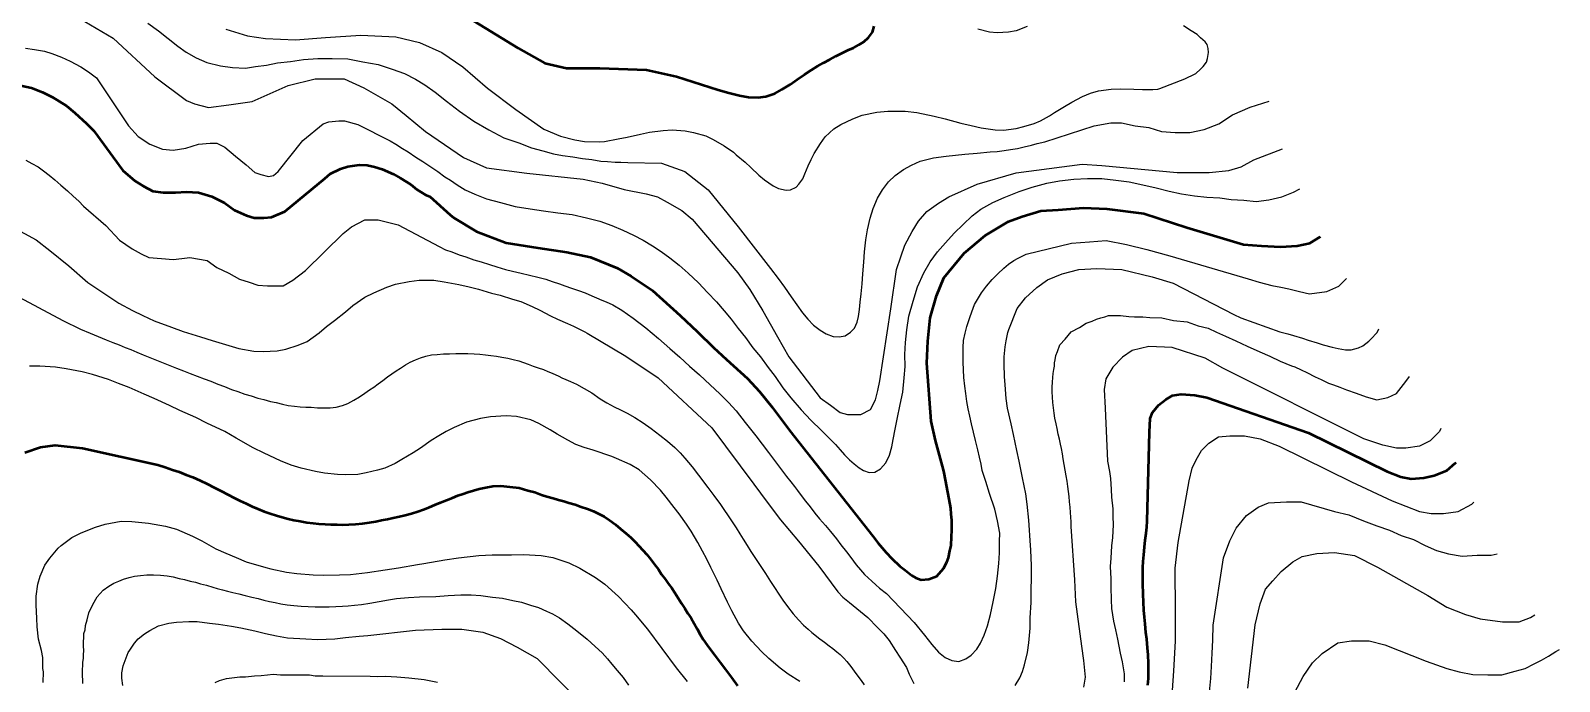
# Model space of a CAD drawing. Header units: metres. Extents: x 552626 to 559174, y 1843804 to 1852371.
# Drawn here: x 558177 to 558889, y 1846798 to 1847101 of the extents above; entities that cross this region are included whole.
import ezdxf

# ---------------------------------------------------------------- set-up
doc = ezdxf.new("R2010")
doc.units = ezdxf.units.M
doc.header["$LTSCALE"] = 6.8
doc.layers.add('1', color=7, linetype='Continuous', lineweight=25)
doc.layers.add('2', color=7, linetype='Continuous', lineweight=53)

msp = doc.modelspace()

# ---------------------------------------------------------------- linework, layer by layer
at = {"layer": '1'}
for points in [[(558202.39, 1847105.22), (558215.61, 1847097.46), (558234.91, 1847079.53), (558249.66, 1847068.61), (558253.48, 1847066.96)], [(558231.66, 1847104.59), (558236.74, 1847100.95), (558241.22, 1847097.4), (558245.65, 1847093.85), (558249.57, 1847091.02), (558254.27, 1847088.37), (558259.15, 1847086.29), (558265.53, 1847084.64), (558271.14, 1847083.83), (558277.2, 1847083.64), (558281.9, 1847084.34), (558287.03, 1847084.93), (558292.1, 1847086.11), (558298.07, 1847086.7), (558304.13, 1847087.65), (558310.94, 1847088.09), (558317.51, 1847088.08), (558324.86, 1847087.88), (558331.85, 1847086.54), (558339.02, 1847085.33), (558345.44, 1847083.07), (558351.16, 1847081.1), (558356.28, 1847078.47), (558360.74, 1847075.77), (558365.49, 1847072.36), (558370.79, 1847068.27), (558376.84, 1847063.6), (558383.48, 1847058.92), (558390.55, 1847054.82), (558397.55, 1847051.23), (558404.44, 1847048.87), (558410.42, 1847046.51), (558415.66, 1847045.19), (558420.64, 1847043.69), (558424.81, 1847043.02), (558429.65, 1847042.35), (558434.12, 1847041.61), (558438.43, 1847041.08), (558442.61, 1847040.36), (558445.71, 1847040.17), (558449.31, 1847039.77)], [(558268.08, 1847101.66), (558278.17, 1847098.56), (558286.52, 1847097.39), (558300.45, 1847096.71), (558314.47, 1847097.86), (558330.92, 1847098.99)], [(558330.92, 1847098.99), (558347.15, 1847098.12), (558358.25, 1847095.59), (558368.68, 1847090.85), (558378.42, 1847084.21), (558389.91, 1847074.27), (558402.99, 1847064.39), (558416.08, 1847055.25), (558423.93, 1847051.99), (558430.55, 1847050.17), (558435.11, 1847049.53), (558441.95, 1847049.32), (558444.34, 1847049.51), (558450.78, 1847050.67), (558454.85, 1847051.47), (558461.08, 1847052.93), (558465.31, 1847053.75), (558471.69, 1847054.65), (558475.82, 1847054.96), (558481.95, 1847054.41), (558485.86, 1847053.7), (558491.54, 1847052.02), (558494.97, 1847050.34), (558500.04, 1847047.51), (558504.47, 1847044.44), (558505.67, 1847043.33), (558509.81, 1847039.9), (558512.43, 1847037.37), (558516.16, 1847033.81), (558518.82, 1847031.7), (558522.9, 1847028.76), (558525.37, 1847027.55), (558528.94, 1847026.79), (558531.01, 1847026.95), (558533.52, 1847028.23), (558534.86, 1847029.55), (558536.73, 1847032.1), (558537.64, 1847034.36), (558539.19, 1847038.2), (558540.53, 1847041.01), (558541.95, 1847043.92), (558544.9, 1847048.58), (558547.14, 1847051.59), (558551.12, 1847055.29), (558554.38, 1847057.32), (558559.97, 1847060.04), (558564.27, 1847061.7), (558571.09, 1847063.15), (558576.29, 1847063.5), (558584.35, 1847063.51), (558589.74, 1847062.96), (558597.83, 1847061.31), (558602.89, 1847059.98), (558610.26, 1847058), (558615.05, 1847056.89), (558619.74, 1847055.85), (558626.17, 1847054.92), (558630.18, 1847054.72), (558636.07, 1847055.56), (558639.63, 1847056.47), (558644.46, 1847057.85), (558647.39, 1847059.11), (558651.54, 1847061.33), (558653.93, 1847063.02), (558658.52, 1847065.79)], [(558641.19, 1847102.97), (558636.02, 1847100.96), (558632.52, 1847100.31), (558627.15, 1847099.94), (558623.61, 1847100.36), (558618.22, 1847101.66)], [(558658.52, 1847065.79), (558661.87, 1847067.75), (558666.97, 1847070.42), (558670.61, 1847072), (558674.31, 1847073.09), (558680.22, 1847073.77), (558684.52, 1847073.93), (558690.78, 1847073.73), (558694.87, 1847073.62), (558699.69, 1847073.68), (558702, 1847073.77), (558702.97, 1847074.05), (558714.5, 1847078.62), (558715.85, 1847079.19), (558718.06, 1847080.27), (558719.62, 1847081.12), (558721.9, 1847083.04), (558723.08, 1847084.34), (558724.68, 1847086.36), (558725.14, 1847088.07), (558725.57, 1847090.87), (558725.36, 1847092.67), (558724.9, 1847094.53), (558724, 1847095.84), (558721.79, 1847097.75), (558720.29, 1847099.24), (558717.51, 1847101), (558713.99, 1847103.34)], [(558174.76, 1847092.84), (558179.01, 1847092.21), (558183.6, 1847091.41), (558186.96, 1847090.39), (558191.54, 1847088.67), (558195.59, 1847086.78), (558200.54, 1847084.14), (558204.04, 1847081.9), (558207.87, 1847079.11), (558222.67, 1847056.8), (558227.2, 1847051.79), (558232.64, 1847048.16), (558238.53, 1847045.88), (558243.52, 1847045.43), (558249.41, 1847046.34), (558255.31, 1847048.16), (558260.75, 1847048.61), (558263.92, 1847048.61), (558267.55, 1847046.79), (558272.53, 1847042.7), (558277.52, 1847038.61), (558281.6, 1847034.97), (558284.32, 1847034.06), (558287.95, 1847033.16), (558290.22, 1847033.61), (558292.48, 1847035.43), (558303.82, 1847049.98), (558313.34, 1847057.71), (558316.06, 1847058.61), (558320.59, 1847059.07), (558323.31, 1847059.07), (558329.52, 1847057.42), (558344.59, 1847049.8), (558347.21, 1847048.28), (558350.28, 1847046.14), (558352.87, 1847044.63), (558356.48, 1847042.24), (558359.69, 1847040.19), (558363.88, 1847037.37)], [(558253.48, 1847066.96), (558260.03, 1847065.32), (558269.4, 1847066.56), (558280.36, 1847068.13), (558297.07, 1847075.46), (558309.6, 1847078.6), (558323.17, 1847078.6), (558332.22, 1847074.49), (558345.4, 1847067.02), (558351.96, 1847061.54), (558361.04, 1847054.06), (558378.71, 1847041.94), (558389.45, 1847037.24), (558408.16, 1847034.67), (558434.43, 1847031.97), (558443.21, 1847030.02), (558453.46, 1847027.08), (558463.7, 1847025.12), (558469.07, 1847023.66), (558473.46, 1847021.21), (558480.29, 1847017.29), (558485.17, 1847013.38), (558506.45, 1846988.29), (558512.06, 1846980.57), (558518.07, 1846970.61), (558524.93, 1846958.61), (558530.1, 1846949.32), (558544.73, 1846930.2), (558549.61, 1846926.78), (558554, 1846923.35), (558557.42, 1846922.37), (558560.35, 1846922.37), (558563.76, 1846922.37), (558568.15, 1846924.82), (558570.59, 1846929.22), (558571.57, 1846933.63), (558572.54, 1846938.03), (558577.6, 1846971.66), (558580.32, 1846989.91), (558582.27, 1846995.78), (558584.23, 1847001.16), (558587.64, 1847007.52), (558590.57, 1847012.42), (558594.47, 1847016.82), (558599.84, 1847020.73), (558604.72, 1847023.67), (558617.89, 1847029.54), (558635.95, 1847034.93), (558666.69, 1847038.84), (558675.96, 1847038.35), (558710.93, 1847034.98), (558718.18, 1847034.98), (558725.89, 1847034.98), (558734.96, 1847035.89), (558740.85, 1847037.71), (558746.74, 1847040.89), (558760.03, 1847046.09)], [(558723.62, 1847054.99), (558730.42, 1847057.71), (558736.77, 1847061.81), (558744.93, 1847065.44), (558753.78, 1847068.28)], [(558449.31, 1847039.77), (558451.99, 1847039.84), (558455.22, 1847039.61), (558470.88, 1847039.35), (558481.75, 1847035.47), (558492.62, 1847026.92), (558506.59, 1847009.83), (558521.7, 1846990.31), (558525.23, 1846985.76), (558528.14, 1846981.68), (558531.3, 1846977.13), (558533.88, 1846973.44), (558536.55, 1846969.75), (558539.08, 1846966.79), (558541.71, 1846964.06), (558544.72, 1846961.72), (558547.57, 1846959.96), (558550.74, 1846958.71), (558553.62, 1846958.54), (558556.43, 1846959.07), (558558.88, 1846960.68), (558560.69, 1846962.61), (558562, 1846965.36), (558562.66, 1846968.02), (558563.09, 1846971.26), (558563.45, 1846974.72), (558563.8, 1846978.62), (558564.24, 1846983.25), (558564.66, 1846987.87), (558565.07, 1846993.32), (558565.42, 1846998.15), (558565.99, 1847003.67), (558566.74, 1847008.4), (558568, 1847013.76), (558569.45, 1847018.25), (558571.51, 1847023.1), (558573.8, 1847026.96), (558576.65, 1847030.74), (558579.75, 1847033.61), (558583.5, 1847036.38), (558587.3, 1847038.5), (558591.28, 1847040.37), (558597.54, 1847041.79), (558603.42, 1847042.68), (558612.04, 1847043.62), (558617.81, 1847043.96), (558623.95, 1847044.58), (558627.23, 1847044.79), (558630.41, 1847045.21), (558633.39, 1847045.67), (558636.64, 1847046.24), (558639.77, 1847046.96), (558643.17, 1847047.68), (558645.84, 1847048.45), (558649.3, 1847049.27), (558672.39, 1847056.8), (558680.1, 1847058.17), (558685.09, 1847058.17), (558691.44, 1847056.8), (558697.78, 1847055.9), (558703.68, 1847054.08), (558710.02, 1847053.62), (558713.2, 1847053.62), (558716.82, 1847053.62), (558723.62, 1847054.99)], [(558174.97, 1847040.72), (558177.78, 1847039.21), (558180.68, 1847037.6), (558183.21, 1847035.84), (558185.74, 1847033.79), (558188.42, 1847031.59), (558191.15, 1847029.11), (558194.26, 1847026.58), (558196.96, 1847024.06), (558199.58, 1847021.63), (558201.84, 1847019.44), (558212.24, 1847010.42), (558218.59, 1847003.6), (558224.48, 1846999.51), (558228.56, 1846997.24), (558232.19, 1846995.42), (558238.08, 1846994.97), (558243.52, 1846994.51), (558247.6, 1846994.97), (558251.23, 1846995.42)], [(558363.88, 1847037.37), (558366.74, 1847035.44), (558370.07, 1847033.06), (558372.66, 1847031.42), (558375.77, 1847029.22), (558379.54, 1847027.01), (558383.95, 1847024.94), (558389.48, 1847022.73), (558396, 1847021.03), (558402.68, 1847019.26), (558409.66, 1847018.08), (558415.89, 1847017.27), (558422.64, 1847016.32), (558429.29, 1847015.45), (558435.91, 1847013.96), (558442.11, 1847012.38), (558447.72, 1847010.36), (558452.92, 1847008.28), (558457.92, 1847005.92), (558462.29, 1847003.61), (558466.76, 1847000.99), (558470.68, 1846998.34), (558474.84, 1846995.4), (558479.1, 1846991.98), (558483.34, 1846988.18), (558488.07, 1846983.74), (558492.24, 1846979.27), (558496.51, 1846974.88), (558499.99, 1846970.61), (558503.38, 1846966.83), (558506.54, 1846962.45), (558510.06, 1846958.34), (558513.45, 1846953.53), (558517.04, 1846949.32), (558520.48, 1846944.36), (558523.87, 1846940.07), (558527.41, 1846934.92), (558531.03, 1846930.25), (558535.87, 1846924.61), (558540.34, 1846919.82), (558545.34, 1846915.05), (558548.88, 1846911.45), (558551.94, 1846908.45), (558554.1, 1846905.96), (558556.15, 1846903.74), (558558.49, 1846901.36), (558560.54, 1846899.46), (558562.85, 1846897.62), (558565, 1846896.32), (558567.56, 1846895.53), (558570.2, 1846895.69), (558572.92, 1846897.24), (558575.31, 1846899.93), (558577.02, 1846903.53), (558578.17, 1846907.37), (558578.76, 1846910.86), (558579.63, 1846915.64), (558580.68, 1846920.25), (558581.97, 1846927.08), (558583.19, 1846932.78), (558583.82, 1846939.45), (558584.28, 1846944.81), (558584.24, 1846950.38), (558584.46, 1846955.87), (558585.1, 1846961.8)], [(558585.1, 1846961.8), (558586.09, 1846968.24), (558588.07, 1846975.22), (558590.12, 1846981.9), (558593.01, 1846988.3), (558595.94, 1846993.5), (558599.38, 1846998.18), (558603.19, 1847002.37), (558607.18, 1847006.78), (558611.33, 1847010.83), (558615.47, 1847014.89), (558619.64, 1847017.91), (558625.1, 1847021.12), (558630.5, 1847023.4), (558637.45, 1847026.19), (558643.49, 1847028.24), (558650.27, 1847030.14), (558656.18, 1847031.16), (558662.91, 1847031.93), (558669.26, 1847032.19), (558675.93, 1847032.2), (558682.38, 1847031.53), (558688.68, 1847030.72), (558695.07, 1847029.26), (558701.23, 1847027.94), (558707.33, 1847026.33), (558713.02, 1847025.08), (558719.11, 1847024.24), (558724.72, 1847023.55), (558730.78, 1847023.3), (558736.18, 1847022.4), (558742.09, 1847022.19), (558747.79, 1847021.6), (558753.69, 1847022.35), (558759.68, 1847023.65), (558765.12, 1847025.89), (558768.1, 1847027.38)], [(558251.23, 1846995.42), (558259.39, 1846994.06), (558263.92, 1846990.88), (558269.36, 1846988.15), (558274.35, 1846985.42), (558278.88, 1846984.06), (558282.96, 1846982.69), (558287.5, 1846982.24), (558294.75, 1846982.24), (558299.28, 1846984.97), (558305.18, 1846989.51), (558322.63, 1847006.73), (558326.51, 1847009.83), (558332.72, 1847012.94), (558338.93, 1847012.94), (558348.25, 1847010.61), (558367.44, 1847000.53), (558370.35, 1846999), (558373.32, 1846998.14), (558376.6, 1846996.73), (558379.79, 1846995.76), (558383.54, 1846994.43), (558386.9, 1846993.46), (558390.8, 1846992.17), (558394.15, 1846991.09), (558398.18, 1846989.98), (558401.53, 1846989.15), (558405.56, 1846988.23), (558409.48, 1846987.34), (558413.35, 1846986.36), (558417.07, 1846985.38), (558419.92, 1846984.39), (558423.36, 1846983.3), (558425.9, 1846982.31), (558429.02, 1846981.29), (558432.25, 1846980.11), (558435.34, 1846978.98), (558438.5, 1846977.64), (558440.6, 1846976.7), (558443.12, 1846975.7), (558445.06, 1846974.85), (558448.24, 1846973.41), (558452.35, 1846970.92), (558457.74, 1846967.25), (558463.53, 1846962.69), (558469.43, 1846957.8), (558474.71, 1846953.21), (558479.38, 1846949.12), (558483.96, 1846944.98), (558488.57, 1846940.87), (558493.59, 1846936.25), (558498, 1846932.11), (558502.13, 1846928.01), (558505.59, 1846924.17), (558509.91, 1846918.78), (558514.77, 1846912.51), (558520.63, 1846904.79), (558525.37, 1846898.6), (558529.16, 1846893.6), (558531.15, 1846891.06), (558532.78, 1846888.91), (558534.19, 1846887.08), (558535.95, 1846884.73), (558537.94, 1846882.15), (558540.04, 1846879.44)], [(558168.79, 1847009.61), (558179.66, 1847003.71), (558186.16, 1846998.82), (558194.9, 1846991.61), (558203.85, 1846983.84), (558218.23, 1846974.24), (558224.62, 1846970.81), (558229.46, 1846968.46), (558234.65, 1846965.98), (558242.73, 1846963), (558248.1, 1846961.12), (558256.28, 1846958.65), (558261.73, 1846956.86), (558269.4, 1846954.5), (558274.13, 1846953.13), (558281.01, 1846951.84), (558285.43, 1846951.77), (558291.89, 1846952.01), (558295.95, 1846952.81), (558301.73, 1846954.64), (558305.94, 1846956.37), (558311.54, 1846960.42), (558314.94, 1846963.39), (558318.62, 1846966.14), (558323.81, 1846970.23), (558327.13, 1846973.1), (558332.76, 1846976.99), (558336.93, 1846979.05), (558342.94, 1846981.74), (558347.02, 1846983.12), (558353.46, 1846984.28), (558358.13, 1846984.9), (558364.86, 1846984.92), (558369.68, 1846984.23), (558376.56, 1846982.94), (558381.26, 1846981.9), (558385.62, 1846980.82), (558391.74, 1846978.94), (558395.69, 1846977.9), (558401.46, 1846976.15), (558405.33, 1846975.01), (558410.67, 1846972.72), (558414.27, 1846971.05), (558419.24, 1846968.3), (558422.5, 1846966.76), (558427.05, 1846964.78), (558429.84, 1846963.61), (558433.37, 1846961.85), (558435.14, 1846960.89), (558436.2, 1846960.35), (558454.33, 1846949.51), (558469.29, 1846939.5), (558494.33, 1846916.3)], [(558616.56, 1846973.61), (558617.96, 1846975.94), (558619.84, 1846979.04), (558622.26, 1846982.1), (558624.92, 1846985.3), (558627.41, 1846987.9), (558630.22, 1846990.49), (558632.46, 1846992.33), (558635, 1846994.12), (558637.02, 1846995.23), (558640.67, 1846997.06), (558661.84, 1847002.16), (558670.15, 1847002.76), (558677.86, 1847003.35), (558687.35, 1847001.57), (558696.84, 1846999.19), (558707.52, 1846996.22), (558744.1, 1846985.59), (558749.21, 1846984.02), (558755.03, 1846982.47), (558759.26, 1846981.72), (558762.91, 1846980.89), (558767.92, 1846979.7), (558772.62, 1846978.64), (558780.69, 1846979.68), (558786.22, 1846982.15), (558789.88, 1846985.65)], [(558631.3, 1846929.86), (558630.89, 1846936.3), (558630.53, 1846940.17), (558630.45, 1846945.9), (558630.48, 1846949.31), (558630.86, 1846953.93), (558631.29, 1846956.72), (558632.17, 1846960.65), (558632.68, 1846962.03), (558636.44, 1846971.8), (558640.35, 1846976.7), (558645.71, 1846981.59), (558650.59, 1846985.02), (558657.42, 1846987.95), (558665.23, 1846989.91), (558673.53, 1846990.4), (558685.24, 1846989.91), (558699.39, 1846986.48), (558709.15, 1846983.55), (558737.37, 1846969.02), (558740.68, 1846967.36), (558758.78, 1846960.96), (558762.47, 1846959.97), (558765.14, 1846959.2), (558769.27, 1846958.01), (558771.95, 1846957.07), (558776.1, 1846955.72), (558779.02, 1846954.89), (558783.15, 1846953.7), (558785.87, 1846953.18), (558789.36, 1846952.5), (558791.93, 1846952.55), (558795.48, 1846953.45), (558797.45, 1846954.43), (558800.2, 1846956.57), (558801.18, 1846957.43), (558804.05, 1846960.67), (558804.9, 1846962.34)], [(558160.25, 1846983.05), (558192.16, 1846966.14), (558200.36, 1846962.22), (558204.81, 1846960.29), (558208.6, 1846958.8), (558212.37, 1846957.19), (558215.47, 1846956.01), (558218.43, 1846954.89), (558221.21, 1846953.67), (558223.86, 1846952.61), (558226.61, 1846951.43), (558229.51, 1846950.25), (558232.67, 1846948.95), (558235.76, 1846947.71), (558238.84, 1846946.43), (558241.98, 1846945.22), (558245.07, 1846943.95), (558248.33, 1846942.77), (558251.48, 1846941.49), (558254.73, 1846940.33), (558257.9, 1846939.03), (558261.08, 1846937.88), (558264.3, 1846936.53), (558267.43, 1846935.45), (558270.66, 1846934.11), (558273.7, 1846933.19), (558276.87, 1846931.88), (558279.82, 1846931.16), (558282.92, 1846929.97), (558285.79, 1846929.49), (558288.82, 1846928.49), (558291.52, 1846927.96), (558294.44, 1846927.2), (558297.1, 1846926.67), (558300.05, 1846926.26), (558302.61, 1846926.03), (558305.3, 1846925.89), (558307.79, 1846925.81), (558310.65, 1846925.59), (558313.47, 1846925.61), (558316.62, 1846925.61), (558319.43, 1846925.9), (558322.28, 1846926.57), (558324.89, 1846927.61), (558327.64, 1846929.07), (558330.34, 1846930.69), (558332.81, 1846932.33), (558334.97, 1846933.85), (558336.97, 1846935.23), (558338.99, 1846936.75), (558341.14, 1846938.26)], [(558540.04, 1846879.44), (558542.35, 1846876.58), (558544.51, 1846873.95), (558547.18, 1846870.74), (558549.53, 1846867.93), (558552.29, 1846864.55), (558554.43, 1846861.87), (558557.03, 1846858.47), (558559.03, 1846855.84), (558561.53, 1846852.56), (558563.54, 1846850.15), (558565.46, 1846847.94), (558567.12, 1846846.38), (558568.75, 1846844.88), (558570.67, 1846843.22), (558572.42, 1846841.66), (558575.65, 1846839.23), (558588.52, 1846825.7), (558593.39, 1846819.85), (558596.74, 1846815.42), (558599.92, 1846811.86), (558602.97, 1846809.35), (558606.14, 1846808.03), (558609.32, 1846807.54), (558612.56, 1846808.7), (558615.13, 1846810.44), (558617.66, 1846813.27), (558619.39, 1846816.13), (558621.18, 1846819.82), (558622.63, 1846824.13), (558624.1, 1846829.42), (558625.37, 1846835.23), (558626.51, 1846841.45), (558627.36, 1846847.26), (558627.93, 1846853.17), (558628.2, 1846858.14), (558628.33, 1846863.28), (558628.36, 1846867.28), (558627.29, 1846872.92), (558626.03, 1846878.37), (558623.53, 1846885.7), (558621.91, 1846891.23), (558620.24, 1846896.34), (558619.65, 1846899.29), (558618.87, 1846902.64), (558618.1, 1846905.96), (558617.04, 1846910.28), (558616.11, 1846914.22), (558615.22, 1846918.1), (558614.38, 1846921.73), (558613.72, 1846925.09), (558613.02, 1846928.53), (558612.52, 1846932.16), (558612.08, 1846935.68), (558611.72, 1846939.58), (558611.5, 1846943.29), (558611.34, 1846946.86), (558611.32, 1846950.67), (558611.41, 1846953.6), (558611.57, 1846956.83), (558612.31, 1846960.22), (558613.11, 1846963.43), (558614.45, 1846967.59), (558615.33, 1846970.28), (558616.56, 1846973.61)], [(558668.28, 1846800.21), (558667.5, 1846807.94), (558666.53, 1846814.65), (558663.79, 1846835.27), (558663.3, 1846845.55), (558661.59, 1846870.29), (558661.55, 1846872.51), (558661.48, 1846874.62), (558661.33, 1846876.81), (558661.11, 1846879.3), (558660.87, 1846881.83), (558660.64, 1846884.33), (558660.39, 1846886.59), (558660.11, 1846889.01), (558659.75, 1846891.4), (558659.32, 1846893.97), (558658.83, 1846896.57), (558658.38, 1846899.17), (558657.92, 1846901.8), (558657.54, 1846904.2), (558657.1, 1846906.58), (558656.68, 1846908.69), (558656.16, 1846910.98), (558655.65, 1846913.23), (558655.07, 1846915.86), (558654.62, 1846918.12), (558654.09, 1846920.79), (558653.76, 1846923.03), (558653.33, 1846925.62), (558653.1, 1846928.08), (558652.89, 1846930.56), (558652.8, 1846932.93), (558652.79, 1846935.14), (558652.87, 1846937.41), (558653.02, 1846939.58), (558653.29, 1846941.49), (558653.49, 1846943.39), (558653.79, 1846944.88), (558653.9, 1846946.54), (558654.17, 1846947.94), (558654.49, 1846949.96), (558655.19, 1846951.8), (558656.32, 1846954.85), (558658.81, 1846957.5), (558661.66, 1846960.84), (558665.47, 1846962.96), (558668.55, 1846964.87), (558671.43, 1846965.9), (558673.49, 1846966.73), (558675.42, 1846967.43), (558677.23, 1846967.96), (558679.01, 1846968.52), (558681.7, 1846968.49), (558684.53, 1846968.53), (558688.41, 1846968.03), (558691.16, 1846967.94), (558695.06, 1846967.84), (558698.22, 1846967.57), (558703.78, 1846967.43), (558709.25, 1846966.17), (558715.62, 1846965.52), (558720.72, 1846963.7), (558725.44, 1846962.59), (558729.3, 1846960.72), (558733.52, 1846958.88)], [(558733.52, 1846958.88), (558738.32, 1846956.65), (558743.5, 1846954.31), (558749.48, 1846951.66), (558754.2, 1846949.53), (558759, 1846947.33), (558761.53, 1846946.23), (558764.22, 1846945.07), (558765.82, 1846944.57), (558768.68, 1846943.25), (558771.43, 1846941.97), (558775.3, 1846939.96), (558778.1, 1846938.74), (558781.48, 1846937.09), (558783.79, 1846936.27), (558786.69, 1846935.12), (558789.77, 1846933.94), (558794.33, 1846932.35), (558798.91, 1846930.66), (558804.02, 1846929.22), (558809.08, 1846930.29), (558813.14, 1846932.16), (558817.5, 1846937.75), (558819.2, 1846940.14)], [(558341.14, 1846938.26), (558343.31, 1846939.89), (558345.31, 1846941.31), (558347.35, 1846942.81), (558349.31, 1846944.07), (558351.66, 1846945.52), (558353.92, 1846946.74), (558356.38, 1846947.95), (558358.72, 1846948.87), (558361.14, 1846949.62), (558363.81, 1846950.14), (558366.43, 1846950.4), (558369.36, 1846950.69), (558372.17, 1846950.72), (558375.06, 1846950.87), (558378.03, 1846950.87), (558380.78, 1846950.85), (558383.7, 1846950.72), (558386.26, 1846950.51), (558388.91, 1846950.24), (558391.36, 1846949.89), (558394.01, 1846949.51), (558396.61, 1846949.13), (558399.41, 1846948.67), (558401.88, 1846948.03), (558404.41, 1846947.42), (558406.59, 1846946.6), (558408.83, 1846945.87), (558411.18, 1846945), (558413.47, 1846944.2), (558415.87, 1846943.33), (558417.97, 1846942.5), (558419.98, 1846941.73), (558423.05, 1846940.29), (558424.48, 1846939.56), (558426.35, 1846938.78), (558428.5, 1846937.77), (558431.3, 1846936.63), (558434.82, 1846934.53), (558438.38, 1846932.45), (558442.39, 1846929.67), (558445.45, 1846927.84), (558448.81, 1846926.05), (558451.75, 1846924.61), (558454.95, 1846923.11), (558458.52, 1846921.03), (558462.31, 1846918.56), (558466.08, 1846915.98), (558470.13, 1846912.83), (558473.62, 1846910.11), (558477.05, 1846907.04), (558479.54, 1846904.63), (558481.82, 1846902.19), (558485.14, 1846898.09), (558488.18, 1846894.19), (558492.45, 1846888.5), (558495.24, 1846884.75), (558498.33, 1846880.54), (558499.95, 1846878.21), (558501.88, 1846875.36), (558503.79, 1846872.49), (558505.6, 1846869.69), (558507.41, 1846866.9), (558508.85, 1846864.44), (558510.79, 1846861.48)], [(558833.74, 1846915.97), (558833.1, 1846914.55), (558828.71, 1846910.14), (558823.83, 1846907.69), (558817.49, 1846906.72), (558813.1, 1846906.72), (558806.76, 1846908.18), (558797.97, 1846911.12), (558732.23, 1846944.06), (558724.07, 1846948.6), (558708.66, 1846953.6), (558697.78, 1846954.06), (558690.07, 1846952.24), (558685.54, 1846949.06), (558681.01, 1846944.51), (558677.83, 1846939.05), (558676.93, 1846934.05), (558677.38, 1846925.42), (558678.55, 1846900.69), (558679.52, 1846895.9), (558679.9, 1846892.62), (558680.23, 1846887.58), (558680.38, 1846884.02), (558681.01, 1846878.61), (558681.09, 1846874.96), (558681.13, 1846871.05), (558680.8, 1846865.19), (558680.41, 1846861.32), (558680.07, 1846855.63), (558679.85, 1846851.78), (558680.1, 1846845.91), (558680.12, 1846842.16), (558680.21, 1846836.27), (558680.43, 1846832.22), (558681.36, 1846826.26), (558682.33, 1846822.21), (558683.14, 1846817.98), (558684.39, 1846811.47), (558685.35, 1846807.42), (558686.34, 1846801.72), (558686.26, 1846798.05)], [(558449.97, 1846901.97), (558447.71, 1846902.88), (558439.05, 1846905.87), (558434.92, 1846907.06), (558431.01, 1846908.53), (558427.3, 1846910.43), (558422.24, 1846913.26), (558419, 1846915.38), (558413.84, 1846918.28), (558409.99, 1846920), (558403.41, 1846921.49), (558398.56, 1846921.76), (558391.28, 1846921.43), (558386.63, 1846920.64), (558380.1, 1846918.81), (558374.31, 1846916.4), (558370.61, 1846914.56), (558367.19, 1846912.51), (558363.62, 1846910.27), (558358.62, 1846906.78), (558355.28, 1846904.66), (558349.99, 1846901.55), (558346.87, 1846899.7), (558342.06, 1846897.4), (558338.67, 1846896.51), (558333.33, 1846895.23), (558329.43, 1846894.45), (558323.79, 1846894.3), (558320.03, 1846894.45), (558314.04, 1846895.18), (558309.72, 1846895.93), (558303.05, 1846897.49), (558298.49, 1846898.88), (558293.51, 1846900.89), (558285.95, 1846904.51), (558280.76, 1846906.99), (558272.84, 1846911.49), (558267.59, 1846914.46), (558259.24, 1846918.41), (558254.03, 1846921.05), (558246.59, 1846924.27), (558241.75, 1846926.63), (558234.73, 1846929.81), (558229.99, 1846931.93), (558223, 1846934.95), (558218.12, 1846936.89), (558213.33, 1846938.75), (558206, 1846940.98), (558201.2, 1846942.26), (558193.71, 1846943.73), (558188.73, 1846944.41), (558181.43, 1846944.98), (558176.61, 1846944.93)], [(558635.49, 1846796.29), (558637.65, 1846799.95), (558638.9, 1846802.84), (558639.94, 1846806.04), (558641.36, 1846811.77), (558641.86, 1846816.15), (558642.49, 1846822.96), (558642.51, 1846827.87), (558642.94, 1846834.99), (558643.05, 1846839.82), (558643.19, 1846847.32), (558643.21, 1846852.23), (558642.81, 1846859.25), (558642.61, 1846863.89), (558642.13, 1846870.98), (558641.96, 1846873.21), (558641.18, 1846880.69), (558640.46, 1846885.59), (558638.95, 1846892.9), (558637.39, 1846900.71), (558636.31, 1846905.74), (558634.72, 1846913.12), (558633.64, 1846918.16), (558632.06, 1846925.38), (558631.3, 1846929.86)], [(558494.33, 1846916.3), (558513.93, 1846890.09), (558520.07, 1846881.67), (558526.35, 1846873.41), (558534.63, 1846863.56), (558544.19, 1846851.88), (558553.01, 1846839.92), (558555.35, 1846837.4), (558558.46, 1846834.93), (558563.51, 1846830.77), (558566.91, 1846827.92), (558571.51, 1846823.37), (558574.35, 1846820.37), (558576.86, 1846817.34), (558579.89, 1846812.69), (558581.91, 1846809.6), (558584.88, 1846804.7), (558586.22, 1846801.7), (558588.3, 1846797.36)], [(558708.77, 1846794.09), (558709.41, 1846803.14), (558710.26, 1846816.94), (558710.17, 1846830.93), (558710, 1846850.99), (558711.52, 1846862.88), (558716.49, 1846891.55), (558717.95, 1846897.42), (558719.9, 1846901.33), (558722.34, 1846905.74), (558725.76, 1846909.16), (558730.15, 1846912.1), (558735.52, 1846912.59), (558742.35, 1846912.59), (558749.67, 1846911.12), (558758.45, 1846907.69), (558792.11, 1846891.16), (558811.15, 1846882.25), (558823.83, 1846877.36), (558829.2, 1846876.38), (558835.06, 1846876.38), (558841.89, 1846877.36), (558848.23, 1846880.78), (558849.17, 1846881.58)], [(558535.24, 1846798.17), (558529.93, 1846801.64), (558526.2, 1846804.45), (558520.86, 1846808.99), (558517.41, 1846812.17), (558512.87, 1846816.97), (558509.08, 1846821.78), (558506.75, 1846825.42), (558503.61, 1846831.04), (558501.64, 1846835.14), (558498.61, 1846841.28), (558496.8, 1846845.4), (558493.81, 1846851.21), (558491.95, 1846855.07), (558489.93, 1846858.91), (558487.82, 1846862.83), (558484.71, 1846868.13), (558482.51, 1846871.37), (558479.04, 1846876.21), (558476.79, 1846879.19), (558473.09, 1846883.92), (558470.46, 1846887.2), (558465.83, 1846892.07), (558460.56, 1846896.7), (558456.37, 1846899.13), (558449.97, 1846901.97)], [(558725.99, 1846793.46), (558726.64, 1846799.58), (558727, 1846805.19), (558727.26, 1846811.33), (558727.56, 1846817.42), (558727.77, 1846824.42), (558732.59, 1846855.82), (558735.52, 1846863.65), (558738.44, 1846869.53), (558743.32, 1846875.4), (558748.69, 1846879.31), (558753.57, 1846881.27), (558761.86, 1846881.76), (558768.69, 1846881.76), (558784.24, 1846877.35), (558790.86, 1846875.69), (558797.76, 1846873.01), (558803.91, 1846870.72), (558809.89, 1846868.65), (558815.33, 1846866.22), (558821.05, 1846864.23), (558826.49, 1846861.46), (558831.66, 1846859.24), (558837.29, 1846857.62), (558843.6, 1846856.57), (558850.61, 1846856.92), (558857.25, 1846856.98), (558859.94, 1846857.56)], [(558182.95, 1846797.72), (558183.14, 1846802.65), (558182.88, 1846804.2), (558182.78, 1846809.34), (558182.15, 1846812.68), (558180.89, 1846817.86), (558180.23, 1846823.6), (558180.02, 1846827.65), (558179.65, 1846833.76), (558179.76, 1846837.85), (558180.52, 1846843.51), (558181.59, 1846847.29), (558183.83, 1846852.37), (558186.12, 1846855.63), (558189.91, 1846860.22), (558191.35, 1846861.47), (558196.41, 1846865.21), (558200.65, 1846867.36), (558207.41, 1846870.05), (558211.92, 1846871.4), (558219.25, 1846872.74), (558224.25, 1846872.65), (558232.06, 1846871.96), (558239.96, 1846870.46), (558245.11, 1846869.05), (558252.46, 1846865.91), (558256.88, 1846863.59), (558263.45, 1846860.02), (558268.02, 1846857.88), (558272.82, 1846855.85), (558277.45, 1846853.97), (558286.65, 1846851.29)], [(558286.65, 1846851.29), (558288.97, 1846850.64), (558296.22, 1846849.06), (558301.11, 1846848.46), (558308.74, 1846847.92), (558313.67, 1846847.74), (558320.97, 1846847.91), (558326.11, 1846848), (558333.99, 1846848.91), (558342.25, 1846850.11), (558348.38, 1846851.06), (558357.35, 1846852.59), (558360.29, 1846853.09), (558369.99, 1846854.79), (558376.37, 1846855.69), (558385.89, 1846856.78), (558392.01, 1846857.15), (558400.98, 1846857.18), (558406.62, 1846857.33), (558414.91, 1846856.87), (558420.26, 1846855.9), (558427.78, 1846853.36), (558432.79, 1846851.02), (558440.2, 1846846.63), (558444.55, 1846843.47), (558450.87, 1846837.71), (558456.82, 1846831.49), (558458.82, 1846829.31), (558464.41, 1846822.64), (558477.66, 1846804.52), (558482.79, 1846798.26)], [(558510.79, 1846861.48), (558512.45, 1846858.71), (558514.64, 1846855.41), (558519.24, 1846848.43), (558521.66, 1846844.82), (558523.49, 1846841.88), (558525.49, 1846838.92), (558527.35, 1846836.11), (558529.55, 1846833.14), (558532.2, 1846829.77), (558534.74, 1846826.93), (558537.07, 1846824.42), (558539.13, 1846822.55), (558540.82, 1846821.05), (558544.67, 1846818.01), (558546.8, 1846816.48), (558548.88, 1846814.89), (558550.72, 1846813.55), (558552.53, 1846812.05), (558554.05, 1846810.76), (558555.72, 1846809.13), (558557.22, 1846807.48), (558559.01, 1846805.24), (558560.59, 1846803.1), (558562.34, 1846800.63), (558563.78, 1846798.7), (558565.23, 1846796.63)], [(558743.96, 1846795.09), (558747.22, 1846824.51), (558749.66, 1846834.29), (558752.1, 1846841.15), (558755.51, 1846845.06), (558759.42, 1846849.46), (558764.79, 1846853.87), (558769.18, 1846856.31), (558776.01, 1846857.78), (558784.3, 1846858.27), (558793.57, 1846856.8), (558804.31, 1846851.42)], [(558804.31, 1846851.42), (558827.74, 1846838.21), (558836.52, 1846832.83), (558845.3, 1846829.4), (558852.13, 1846827.45), (558862.38, 1846825.98), (558870.19, 1846825.98), (558875.56, 1846827.93), (558877.49, 1846829.19)], [(558201.43, 1846797.32), (558201.41, 1846799.01), (558201.36, 1846800.66), (558201.32, 1846802.33), (558201.35, 1846803.9), (558201.44, 1846805.57), (558201.53, 1846807.15), (558201.77, 1846808.85), (558201.8, 1846810.62), (558201.89, 1846812.62), (558201.75, 1846814.65), (558201.7, 1846816.77), (558201.85, 1846818.49), (558201.98, 1846820.52), (558202.51, 1846822.18), (558202.76, 1846824.31), (558203.48, 1846826.95), (558204.23, 1846830.15), (558206.04, 1846834.12), (558208.14, 1846837.59), (558210.89, 1846840.68), (558213.52, 1846842.56), (558215.91, 1846843.91), (558218.22, 1846844.97), (558220.42, 1846845.87), (558222.97, 1846846.55), (558225.51, 1846847.19), (558228.32, 1846847.52), (558231.32, 1846847.81), (558234.43, 1846847.85), (558237.56, 1846847.71)], [(558237.56, 1846847.71), (558240.72, 1846847.35), (558243.55, 1846846.87), (558246.27, 1846846.18), (558248.75, 1846845.72), (558251.42, 1846844.84), (558253.92, 1846844.43), (558256.19, 1846843.66), (558259.08, 1846843.05), (558261.96, 1846842.06)], [(558261.96, 1846842.06), (558264.04, 1846841.56), (558266.42, 1846840.79), (558268.88, 1846840.26), (558271.27, 1846839.6), (558274.14, 1846838.96), (558277.07, 1846838.25), (558280.21, 1846837.48), (558283.04, 1846836.79), (558285.75, 1846836.11), (558288.33, 1846835.51), (558290.97, 1846834.95), (558293.68, 1846834.41), (558296.67, 1846833.96), (558299.71, 1846833.57), (558303.07, 1846833.29), (558306.36, 1846833.05), (558309.7, 1846832.94), (558312.9, 1846832.89), (558316.13, 1846832.97), (558319.27, 1846833.06), (558322.33, 1846833.25), (558325.07, 1846833.4), (558327.95, 1846833.66), (558331.26, 1846834.09), (558335.15, 1846834.66), (558339.4, 1846835.42), (558343.72, 1846836.15), (558347.45, 1846836.82), (558353.02, 1846837.23), (558358.2, 1846837.59), (558365.79, 1846837.84), (558371.61, 1846838.26), (558377.41, 1846838.61), (558382.3, 1846838.54), (558386.84, 1846838.28), (558392.26, 1846837.43), (558396.88, 1846836.95), (558401.7, 1846835.89), (558405.73, 1846835.19), (558409.95, 1846833.75), (558413.56, 1846832.59), (558417.29, 1846830.96), (558420.18, 1846829.65), (558423.34, 1846827.77), (558427.26, 1846825.02), (558431.42, 1846821.73), (558436.24, 1846817.92), (558440.02, 1846814.49), (558443.19, 1846811.53), (558445.68, 1846808.71), (558447.78, 1846806.31), (558450.32, 1846803.34), (558452.96, 1846800.05), (558455.56, 1846796.58)], [(558220.04, 1846796.32), (558219.55, 1846799.84), (558219.69, 1846802.27), (558220.31, 1846805.5), (558221.11, 1846808), (558222.52, 1846811.66), (558223.3, 1846812.83), (558225.58, 1846816.09), (558227.18, 1846818.1), (558230.24, 1846820.45), (558232.64, 1846821.97), (558236.63, 1846824.17), (558241.48, 1846825.4), (558245, 1846825.88), (558250.78, 1846826.21), (558254.7, 1846826.08), (558260.44, 1846825.41), (558264.56, 1846824.97), (558270.66, 1846824.01), (558274.99, 1846823.26), (558281.56, 1846821.77), (558286.44, 1846820.58), (558291.55, 1846819.5), (558296.74, 1846818.52), (558305.28, 1846818), (558310.79, 1846817.8), (558318.82, 1846818.14), (558323.83, 1846818.64), (558330.07, 1846819.35), (558334.12, 1846819.57), (558356.4, 1846822.07), (558368.59, 1846822.56), (558377.87, 1846822.56), (558387.62, 1846821.1), (558395.92, 1846818.16), (558403.73, 1846814.25), (558413, 1846808.86), (558434.78, 1846786.97)], [(558765.76, 1846793.19), (558769.66, 1846800.53), (558774.06, 1846806.89), (558778.45, 1846811.3), (558785.77, 1846816.19), (558792.11, 1846817.17), (558800.4, 1846817.17), (558807.72, 1846815.21), (558826.97, 1846807.61), (558831.7, 1846805.92), (558836.6, 1846804.22), (558842.29, 1846802.7), (558848.63, 1846801.43), (558855.69, 1846801.27), (558862.16, 1846801.27), (558868.43, 1846803.06), (558873, 1846804.19), (558877.25, 1846806.37), (558880.54, 1846808.12), (558883.92, 1846810.04), (558887.34, 1846812.1), (558888.96, 1846813.08)], [(558263.04, 1846797.82), (558265.02, 1846798.64), (558268.42, 1846799.54), (558270.85, 1846799.85), (558274.48, 1846800.4), (558277.15, 1846800.35), (558281.36, 1846800.78), (558284.46, 1846801.08), (558287.47, 1846801.26), (558290.09, 1846801.59), (558293.44, 1846801.35), (558295.81, 1846801.36), (558299.62, 1846801.27), (558302.55, 1846801.35), (558306.92, 1846801.33), (558309.63, 1846800.91), (558313.15, 1846800.87), (558335.2, 1846800.73), (558338.44, 1846800.59), (558342.37, 1846800.65), (558347.71, 1846800.36), (558353.27, 1846799.94), (558360.41, 1846799.16), (558366.57, 1846797.87)], [(558667.55, 1846795.55), (558668.28, 1846800.21)]]:
    msp.add_lwpolyline(points, dxfattribs=at)
at = {"layer": '2'}
for points in [[(558378.53, 1847108.49), (558404.15, 1847092.95), (558416.56, 1847085.96), (558426.65, 1847083.63), (558433.64, 1847083.63), (558442.18, 1847083.63), (558463.91, 1847082.86), (558477.88, 1847079.75), (558497.27, 1847073.55), (558502.25, 1847072.11), (558507.23, 1847070.82), (558511.33, 1847070.08), (558515.83, 1847069.92), (558519.53, 1847070.47), (558523.58, 1847071.83), (558526.94, 1847073.62), (558530.72, 1847075.97), (558534.02, 1847078.24), (558537.5, 1847080.6), (558540.51, 1847082.59), (558543.58, 1847084.49), (558546.29, 1847086.1), (558549.23, 1847087.67), (558552.01, 1847089.15), (558554.92, 1847090.55), (558557.69, 1847091.91), (558560.25, 1847093.09), (558562.8, 1847094.38), (558565.08, 1847095.85), (558567.31, 1847097.84), (558569.05, 1847100.32), (558569.95, 1847103.12)], [(558169.62, 1847076.09), (558177.63, 1847074.35), (558182.68, 1847072.44), (558187.27, 1847070.14), (558193.81, 1847065.98), (558197.75, 1847062.86), (558203.15, 1847057.82), (558206.61, 1847054.48), (558220.13, 1847035.95), (558225.62, 1847031.17), (558229.65, 1847028.6), (558234.05, 1847026.4), (558238.81, 1847025.66), (558244.67, 1847025.66), (558249.79, 1847026.03), (558255.29, 1847025.66), (558261.51, 1847023.82), (558267.37, 1847020.89), (558272.14, 1847017.58), (558277.63, 1847015.01), (558281.29, 1847013.91), (558285.69, 1847013.91), (558289.35, 1847014.27), (558295.58, 1847016.85), (558314.11, 1847032.23), (558316.69, 1847034.36), (558321.41, 1847036.73), (558324.85, 1847037.87), (558330.25, 1847038.66), (558333.77, 1847038.4), (558337.26, 1847037.72), (558340.88, 1847036.63), (558346.05, 1847034.32), (558349.34, 1847032.45), (558354.1, 1847029.42), (558357.02, 1847027.1), (558360.96, 1847024.72), (558363.06, 1847023.8), (558372.43, 1847015.33), (558374.18, 1847013.88), (558384.78, 1847007.64), (558398.63, 1847002.38), (558413.36, 1846999.97)], [(558413.36, 1846999.97), (558426.82, 1846998.01), (558437.75, 1846995.62), (558450.35, 1846990.52), (558456.71, 1846986.84), (558466.62, 1846980.07), (558479.52, 1846968.46), (558487.69, 1846960.88), (558495.06, 1846953.66), (558501.19, 1846947.98), (558510.88, 1846939.2), (558516.44, 1846933.14), (558522.44, 1846925.92), (558530.58, 1846914.79), (558569.33, 1846865.83), (558571.74, 1846862.55), (558575.5, 1846858.18), (558578.09, 1846855.49), (558581.93, 1846851.95), (558584.27, 1846850.06), (558587.43, 1846847.52), (558589.36, 1846846.41), (558591.76, 1846845.51), (558595.43, 1846845.82), (558599.07, 1846847.2), (558602.14, 1846850.82), (558603.8, 1846853.8), (558604.49, 1846855.76), (558605.21, 1846859.05), (558605.69, 1846861.49), (558605.92, 1846865.47), (558606.08, 1846868.61), (558605.99, 1846873.3), (558605.7, 1846876.06), (558605.56, 1846878.85), (558604.79, 1846883.05), (558602.44, 1846895.31), (558602.18, 1846896.73), (558598.49, 1846910.31), (558596.39, 1846919.35), (558594.47, 1846946.36), (558594.96, 1846956.63), (558595.94, 1846967.4), (558598.86, 1846977.67), (558602.28, 1846985.99), (558611.76, 1846997.5), (558621.61, 1847005.78), (558632.5, 1847012.25), (558638.85, 1847014.52), (558647.46, 1847017.25), (558655.62, 1847017.7), (558667.41, 1847018.61), (558678.29, 1847018.16), (558695.51, 1847015.89), (558715.46, 1847009.52), (558741.93, 1847001.57), (558750.23, 1847000.97), (558759.13, 1847000.38), (558766.84, 1847000.97), (558772.77, 1847002.16), (558777.52, 1847005.14), (558777.64, 1847005.26)], [(558697.38, 1846796.55), (558697.58, 1846799.68), (558697.71, 1846803.16), (558697.6, 1846806.66), (558697.48, 1846810.62), (558697.14, 1846813.82), (558696.85, 1846817.91), (558696.44, 1846821), (558696.09, 1846825.06), (558695.76, 1846828.09), (558695.49, 1846831.41), (558695.28, 1846835.08), (558695.15, 1846838.88), (558695.07, 1846843.86), (558695.04, 1846847.45), (558695.03, 1846851.21), (558695.2, 1846854.12), (558695.42, 1846857.19), (558695.78, 1846860.78), (558696.15, 1846864.03), (558696.49, 1846867.29), (558696.8, 1846870.03), (558697.08, 1846872.76), (558698.06, 1846914.16), (558698.48, 1846920.61), (558699.52, 1846923.32), (558702.22, 1846926.86), (558705.75, 1846929.36), (558708.86, 1846931.24), (558712.81, 1846931.86), (558719.25, 1846931.44), (558724.85, 1846930.4), (558772.1, 1846913.94), (558808.71, 1846895.95), (558815.05, 1846893.5), (558819.93, 1846892.53), (558825.79, 1846893.02), (558830.66, 1846893.99), (558836.52, 1846896.44), (558840.42, 1846899.87), (558840.83, 1846900.18)], [(558174.41, 1846904.75), (558181.73, 1846907.2), (558188.56, 1846908.18), (558201.25, 1846906.71), (558236.45, 1846899.01), (558239.77, 1846897.9), (558243.15, 1846896.77), (558246.36, 1846895.72), (558249.63, 1846894.44), (558252.71, 1846893.28), (558256.02, 1846891.77), (558259.29, 1846890.2), (558262.68, 1846888.53), (558265.96, 1846886.78), (558268.95, 1846885.25), (558271.89, 1846883.7), (558274.68, 1846882.32), (558277.45, 1846880.99), (558280.31, 1846879.67), (558282.92, 1846878.53), (558285.9, 1846877.35), (558288.67, 1846876.35), (558291.58, 1846875.41), (558294.31, 1846874.6), (558297.01, 1846873.9), (558299.75, 1846873.28), (558302.7, 1846872.74), (558305.68, 1846872.27), (558308.68, 1846871.93), (558311.36, 1846871.63), (558314.28, 1846871.45), (558316.97, 1846871.25), (558319.84, 1846871.19), (558322.47, 1846871.14), (558325.38, 1846871.25), (558328.4, 1846871.44), (558331.63, 1846871.78), (558334.9, 1846872.24), (558337.85, 1846872.73), (558340.55, 1846873.26), (558343.37, 1846873.8), (558345.88, 1846874.3), (558348.82, 1846874.94), (558351.55, 1846875.56), (558354.41, 1846876.41), (558357.37, 1846877.34), (558360.08, 1846878.31), (558362.84, 1846879.38), (558365.29, 1846880.41), (558368.03, 1846881.48), (558370.77, 1846882.59), (558373.63, 1846883.6), (558376.03, 1846884.68)], [(558376.03, 1846884.68), (558378.51, 1846885.48), (558380.7, 1846886.38), (558383.34, 1846887.11), (558386.06, 1846887.92), (558389.13, 1846888.55), (558392.29, 1846889.06), (558396.03, 1846889.3), (558400.22, 1846888.86), (558404.6, 1846888.33), (558408.65, 1846887.15), (558411.98, 1846886.23), (558414.95, 1846885.13), (558417.54, 1846884.29), (558420.37, 1846883.57), (558422.87, 1846882.77), (558425.43, 1846882.19), (558427.81, 1846881.4), (558430.62, 1846880.53), (558433.45, 1846879.56), (558436.47, 1846878.48), (558439.15, 1846877.44), (558441.77, 1846876.29), (558444.23, 1846874.95), (558446.71, 1846873.32), (558449.47, 1846871.34), (558451.87, 1846869.3), (558454.46, 1846867.11), (558456.57, 1846865.14), (558458.57, 1846863.2), (558460.3, 1846861.35), (558462.16, 1846859.31), (558464, 1846857.25), (558465.97, 1846854.92), (558467.59, 1846852.73), (558469.49, 1846850.25), (558470.95, 1846848.05), (558472.71, 1846845.74), (558474.04, 1846843.75), (558475.66, 1846841.67), (558477.02, 1846839.49), (558478.67, 1846837.05), (558480.18, 1846834.52), (558481.75, 1846832.14), (558483.2, 1846829.81), (558484.63, 1846827.65), (558486.06, 1846825.19), (558487.42, 1846822.77), (558488.85, 1846820.14), (558490.29, 1846817.7), (558492.07, 1846815.13), (558493.81, 1846812.72), (558495.9, 1846810.17), (558498.22, 1846807), (558500.69, 1846803.87), (558503.49, 1846800.15), (558506.29, 1846796.28)]]:
    msp.add_lwpolyline(points, dxfattribs=at)

doc.saveas('drawing.dxf')
